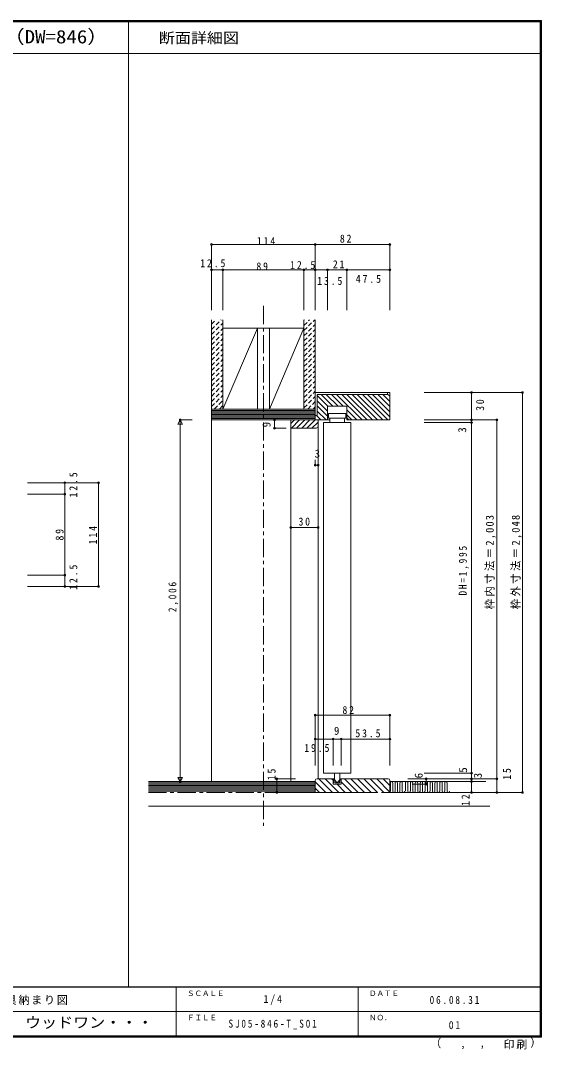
# Model space of a CAD drawing. Units: millimetres at full size, sheet at 1:4. Extents: x -800 to 760, y -574 to 557.
# Drawn here: x 188 to 760, y -574 to 557 of the extents above; entities that cross this region are included whole.
import ezdxf
from ezdxf.enums import TextEntityAlignment as Align

# ---------------------------------------------------------------- set-up
doc = ezdxf.new("R2010")
doc.units = ezdxf.units.MM
doc.header["$LTSCALE"] = 4
doc.header["$PDMODE"] = 32
doc.header["$PDSIZE"] = 2
doc.linetypes.add('CHAIN1', pattern=[8, 5, -1, 1, -1])
doc.linetypes.add('DASHED1', pattern=[1.8, 1.2, -0.6])
for name, color, linetype, lineweight in [('0-1_通り芯', 3, 'CHAIN1', 9), ('0-3_仕上', 7, 'Continuous', 9), ('0-A_文字', 7, 'Continuous', 9), ('0-B_寸法', 3, 'Continuous', 9), ('0-C_ハッチ', 3, 'DASHED1', 9), ('F-0_F-0ﾚｲﾔ', 6, 'Continuous', 9), ('F-1_F-1ﾚｲﾔ', 6, 'Continuous', 9)]:
    doc.layers.add(name, color=color, linetype=linetype, lineweight=lineweight)
doc.layers.add('F-A_F-Aﾚｲﾔ', color=7, linetype='Continuous')
doc.styles.add('ＭＳ ゴシック', font='')
doc.styles.get('ＭＳ ゴシック').set_extended_font_data('MS Gothic')

msp = doc.modelspace()

# ---------------------------------------------------------------- linework, layer by layer
at = {"layer": '0-1_通り芯'}
msp.add_line((454.567, 242.99), (454.567, -328.575), dxfattribs=at)
at = {"layer": '0-3_仕上'}
for p, q in [((306.298, 556.667), (306.298, -505.333)), ((-800, 520.333), (760, 520.333)), ((410.067, 218.696), (499.067, 218.696)), ((410.067, 129.696), (448.067, 218.696)), ((448.067, 218.696), (448.067, 129.696)), ((461.067, 218.696), (461.067, 129.696)), ((461.067, 129.696), (499.067, 218.696))]:
    msp.add_line(p, q, dxfattribs=at)
at = {"layer": '0-A_文字', "color": 3}
for p, q in [((397.567, 310.524), (511.567, 310.524)), ((397.567, 310.524), (397.567, 282.524)), ((511.567, 310.524), (511.567, 282.524)), ((511.567, 310.524), (593.567, 310.524)), ((593.567, 310.524), (593.567, 282.524)), ((397.567, 282.524), (410.067, 282.524)), ((397.567, 282.524), (397.567, 238.171)), ((410.067, 282.524), (410.067, 238.171)), ((410.067, 282.524), (499.067, 282.524)), ((499.067, 282.524), (499.067, 238.171)), ((499.067, 282.524), (511.567, 282.524)), ((511.567, 282.524), (511.567, 238.171)), ((511.567, 282.524), (525.067, 282.524)), ((525.067, 282.524), (525.067, 238.171)), ((525.067, 282.524), (546.067, 282.524)), ((546.067, 282.524), (546.067, 238.171)), ((546.067, 282.524), (593.567, 282.524)), ((593.567, 282.524), (593.567, 238.171)), ((683.119, 147.696), (683.119, -271.749)), ((739.119, 147.696), (683.119, 147.696)), ((739.119, 147.696), (739.119, -291.749)), ((363.198, 117.696), (363.198, -279.749)), ((363.198, 117.696), (376.405, 117.696)), ((466.649, 117.696), (466.649, 108.696)), ((711.119, 117.696), (683.119, 117.696)), ((711.119, 117.696), (711.119, -276.749)), ((466.649, 108.696), (479.493, 108.696)), ((511.567, -206.853), (511.567, -233.035)), ((511.567, -206.853), (593.567, -206.853)), ((593.567, -206.853), (593.567, -233.035)), ((511.567, -233.035), (540.067, -233.035)), ((511.567, -233.035), (511.567, -262.127)), ((531.067, -233.035), (531.067, -262.127)), ((540.067, -233.035), (540.067, -262.127)), ((540.067, -233.035), (593.567, -233.035)), ((593.567, -233.035), (593.567, -262.127)), ((683.119, -270.749), (631.12, -270.749)), ((363.198, -279.749), (376.405, -279.749)), ((469.338, -291.749), (469.338, -276.749)), ((469.338, -276.749), (489.702, -276.749)), ((683.119, -276.749), (613.138, -276.749)), ((683.119, -271.749), (683.119, -276.749)), ((683.119, -276.749), (683.119, -279.749)), ((711.119, -276.749), (683.119, -276.749)), ((683.119, -279.749), (683.119, -291.749)), ((711.119, -276.749), (711.119, -291.749)), ((469.338, -291.749), (489.702, -291.749)), ((739.119, -291.749), (683.119, -291.749))]:
    msp.add_line(p, q, dxfattribs=at)
at = {"layer": '0-A_文字'}
for p, q in [((397.567, 227.666), (397.567, 117.696)), ((410.067, 227.666), (410.067, 129.696)), ((499.067, 227.666), (499.067, 129.696)), ((511.567, 117.696), (511.567, 227.666)), ((593.567, 147.696), (511.567, 147.696)), ((591.067, 145.696), (591.067, 147.696)), ((593.567, 117.696), (593.567, 147.696)), ((683.119, 147.696), (631.12, 147.696)), ((513.567, 145.696), (513.567, 122.696)), ((591.067, 145.696), (513.567, 145.696)), ((525.341, 132.696), (513.567, 144.47)), ((525.067, 127.313), (513.567, 138.813)), ((530.998, 132.696), (517.998, 145.696)), ((536.654, 132.696), (523.654, 145.696)), ((542.311, 132.696), (529.311, 145.696)), ((562.968, 117.696), (534.968, 145.696)), ((568.625, 117.696), (540.625, 145.696)), ((574.282, 117.696), (546.282, 145.696)), ((579.939, 117.696), (551.939, 145.696)), ((585.596, 117.696), (557.596, 145.696)), ((591.252, 117.696), (563.252, 145.696)), ((593.567, 121.039), (568.909, 145.696)), ((593.567, 126.696), (574.566, 145.696)), ((593.567, 132.353), (580.223, 145.696)), ((593.567, 138.009), (585.88, 145.696)), ((593.567, 143.666), (591.067, 146.166)), ((397.567, 129.696), (511.567, 129.696)), ((525.067, 121.657), (513.567, 133.157)), ((523.37, 117.696), (513.567, 127.5)), ((545.067, 124.696), (526.067, 124.696)), ((526.067, 119.696), (526.067, 124.696)), ((545.067, 119.696), (545.067, 124.696)), ((546.067, 117.696), (546.067, 132.696)), ((557.311, 117.696), (546.067, 128.941)), ((518.567, 117.696), (397.567, 117.696)), ((397.567, 117.696), (397.567, -279.749)), ((484.567, -279.749), (484.567, 117.696)), ((484.567, 113.646), (488.616, 117.696)), ((485.273, 108.696), (494.273, 117.696)), ((490.93, 108.696), (499.93, 117.696)), ((496.587, 108.696), (505.587, 117.696)), ((502.244, 108.696), (511.244, 117.696)), ((507.901, 108.696), (514.567, 115.362)), ((511.567, 122.696), (513.567, 122.696)), ((512.057, 117.696), (511.567, 118.186)), ((517.713, 117.696), (512.713, 122.696)), ((514.567, -276.749), (514.567, 117.696)), ((527.567, 117.696), (518.567, 117.696)), ((545.067, 119.696), (526.067, 119.696)), ((527.567, 119.696), (527.567, 114.696)), ((543.567, 119.696), (543.567, 114.696)), ((551.654, 117.696), (546.067, 123.284)), ((548.311, 117.696), (546.067, 119.941)), ((546.067, 117.696), (593.567, 117.696)), ((550.567, 114.696), (550.567, -270.749)), ((683.119, 117.696), (631.12, 117.696)), ((683.119, 114.696), (631.12, 114.696)), ((485.567, 108.696), (512.567, 108.696)), ((550.567, -270.749), (520.567, -270.749)), ((532.567, -270.749), (532.567, -277.649)), ((538.567, -270.749), (538.567, -277.649)), ((328.18, -279.749), (511.567, -279.749)), ((328.18, -281.249), (511.567, -281.249)), ((511.567, -278.749), (511.567, -291.749)), ((523.287, -291.749), (511.567, -280.029)), ((513.567, -276.749), (531.067, -276.749)), ((530.358, -291.749), (515.358, -276.749)), ((537.429, -291.749), (522.429, -276.749)), ((531.067, -278.316), (529.5, -276.749)), ((531.067, -276.749), (531.067, -282.749)), ((531.124, -281.249), (531.567, -281.249)), ((531.124, -281.249), (531.325, -282.759)), ((531.567, -276.749), (531.279, -276.749)), ((532.816, -278.249), (531.567, -276.749)), ((531.567, -278.389), (531.567, -281.249)), ((534.798, -280.328), (532.567, -277.649)), ((532.816, -278.249), (533.067, -278.249)), ((533.067, -278.249), (533.067, -281.249)), ((538.067, -281.249), (533.067, -281.249)), ((536.335, -280.328), (538.567, -277.649)), ((538.067, -278.249), (538.067, -281.249)), ((538.317, -278.249), (538.067, -278.249)), ((538.317, -278.249), (539.567, -276.749)), ((539.567, -276.749), (539.854, -276.749)), ((539.567, -278.389), (539.567, -281.249)), ((540.009, -281.249), (539.567, -281.249)), ((540.009, -281.249), (539.808, -282.759)), ((540.067, -276.749), (540.067, -282.749)), ((591.567, -276.749), (540.067, -276.749)), ((551.571, -291.749), (540.067, -280.245)), ((558.642, -291.749), (543.642, -276.749)), ((565.713, -291.749), (550.713, -276.749)), ((572.784, -291.749), (557.784, -276.749)), ((579.855, -291.749), (564.855, -276.749)), ((586.926, -291.749), (571.926, -276.749)), ((593.567, -291.318), (578.998, -276.749)), ((593.567, -284.247), (586.069, -276.749)), ((593.567, -278.749), (593.567, -291.749)), ((698.797, -279.749), (593.567, -279.749)), ((594.051, -281.183), (594.051, -290.436)), ((596.622, -281.183), (596.622, -290.436)), ((599.193, -281.183), (599.193, -290.436)), ((601.764, -281.183), (601.764, -290.436)), ((604.568, -281.183), (604.568, -290.436)), ((607.139, -281.183), (607.139, -290.436)), ((610.719, -281.183), (610.719, -290.436)), ((613.291, -281.183), (613.291, -290.436)), ((616.094, -281.183), (616.094, -290.436)), ((618.665, -281.183), (618.665, -290.436)), ((621.469, -281.183), (621.469, -290.436)), ((624.04, -281.183), (624.04, -290.436)), ((626.843, -281.183), (626.843, -290.436)), ((629.414, -281.183), (629.414, -290.436)), ((632.218, -281.183), (632.218, -290.436)), ((634.789, -281.183), (634.789, -290.436)), ((637.593, -281.183), (637.593, -290.436)), ((640.164, -281.183), (640.164, -290.436)), ((642.967, -281.183), (642.967, -290.436)), ((645.538, -281.183), (645.538, -290.436)), ((648.342, -281.183), (648.342, -290.436)), ((650.913, -281.183), (650.913, -290.436)), ((653.716, -281.183), (653.716, -290.436)), ((656.287, -281.183), (656.287, -290.436)), ((328.18, -282.749), (511.567, -282.749)), ((328.18, -284.249), (511.567, -284.249)), ((328.18, -285.749), (511.567, -285.749)), ((328.18, -287.249), (511.567, -287.249)), ((328.18, -288.749), (511.567, -288.749)), ((328.18, -290.249), (511.567, -290.249)), ((577.567, -291.749), (499.567, -291.749)), ((516.216, -291.749), (511.567, -287.1)), ((540.067, -282.749), (531.067, -282.749)), ((544.5, -291.749), (535.5, -282.749)), ((683.455, -291.749), (596.177, -291.749)), ((328.18, -306.749), (703.359, -306.749))]:
    msp.add_line(p, q, dxfattribs=at)
at = {"layer": '0-A_文字', "linetype": 'DASHED1'}
for p, q in [((397.567, 217.155), (408.078, 227.666)), ((397.567, 222.812), (402.421, 227.666)), ((499.067, 215.861), (510.872, 227.666)), ((499.067, 221.518), (505.215, 227.666)), ((499.067, 227.175), (499.558, 227.666)), ((397.567, 211.498), (410.067, 223.998)), ((397.567, 205.841), (410.067, 218.341)), ((499.067, 210.204), (511.567, 222.704)), ((499.067, 204.547), (511.567, 217.047)), ((397.567, 200.184), (410.067, 212.684)), ((397.567, 194.528), (410.067, 207.028)), ((499.067, 198.891), (511.567, 211.391)), ((499.067, 193.234), (511.567, 205.734)), ((397.567, 188.871), (410.067, 201.371)), ((397.567, 183.214), (410.067, 195.714)), ((499.067, 187.577), (511.567, 200.077)), ((499.067, 181.92), (511.567, 194.42)), ((397.567, 177.557), (410.067, 190.057)), ((397.567, 171.9), (410.067, 184.4)), ((499.067, 176.263), (511.567, 188.763)), ((499.067, 170.606), (511.567, 183.106)), ((397.567, 166.243), (410.067, 178.743)), ((397.567, 160.586), (410.067, 173.086)), ((499.067, 164.949), (511.567, 177.449)), ((499.067, 159.293), (511.567, 171.793)), ((397.567, 154.93), (410.067, 167.43)), ((397.567, 149.273), (410.067, 161.773)), ((499.067, 153.636), (511.567, 166.136)), ((499.067, 147.979), (511.567, 160.479)), ((397.567, 143.616), (410.067, 156.116)), ((397.567, 137.959), (410.067, 150.459)), ((499.067, 142.322), (511.567, 154.822)), ((499.067, 136.665), (511.567, 149.165)), ((397.567, 132.302), (410.067, 144.802)), ((400.617, 129.696), (410.067, 139.145)), ((499.067, 131.008), (511.567, 143.508)), ((503.411, 129.696), (511.567, 137.851)), ((406.274, 129.696), (410.067, 133.488)), ((509.068, 129.696), (511.567, 132.195))]:
    msp.add_line(p, q, dxfattribs=at)
at = {"layer": '0-A_文字', "linetype": 'CHAIN1'}
msp.add_line((328.18, -291.749), (703.359, -291.749), dxfattribs=at)
at = {"layer": '0-A_文字'}
for points in [[(525.067, 117.696), (525.067, 132.696), (546.067, 132.696)], [(550.567, 114.696), (520.567, 114.696), (520.567, -270.749)], [(531.28, -277.486), (531.093, -277.261), (531.093, -276.901)], [(539.853, -277.486), (540.04, -277.261), (540.04, -276.901)]]:
    msp.add_lwpolyline(points, dxfattribs=at)
at = {"layer": '0-A_文字', "color": 3}
for points in [[(360.6, 113.196), (365.796, 113.196), (363.198, 117.696)], [(365.796, -275.249), (360.6, -275.249), (363.198, -279.749)]]:
    msp.add_lwpolyline(points, close=True, dxfattribs=at)
at = {"layer": '0-A_文字'}
for centre, radius, start, end in [((485.567, 109.696), 1, 180, 270), ((512.567, 110.696), 2, 270, 0), ((513.567, -278.749), 2, 90, 180), ((531.268, -276.927), 0.178, 86.49132, 171.54956), ((529.414, -278.575), 2.16, 4.95135, 30.27519), ((535.567, -279.688), 1, 219.79284, 320.20716), ((541.719, -278.575), 2.16, 149.72484, 175.04866), ((539.865, -276.927), 0.178, 8.45045, 93.5087), ((591.567, -278.749), 2, 0, 90), ((595.337, -281.056), 1.292, 354.36099, 185.63878), ((600.479, -281.056), 1.292, 354.36099, 185.63878), ((605.854, -281.056), 1.292, 354.36099, 185.63878), ((612.005, -281.056), 1.292, 354.36099, 185.63878), ((617.38, -281.056), 1.292, 354.36099, 185.63878), ((622.754, -281.056), 1.292, 354.36099, 185.63878), ((628.129, -281.056), 1.292, 354.36099, 185.63878), ((633.503, -281.056), 1.292, 354.36099, 185.63878), ((638.878, -281.056), 1.292, 354.36099, 185.63878), ((644.253, -281.056), 1.292, 354.36099, 185.63878), ((649.627, -281.056), 1.292, 354.36099, 185.63878), ((655.002, -281.056), 1.292, 354.36099, 185.63878), ((592.766, -290.427), 1.286, 308.5242, 359.60228), ((597.908, -290.427), 1.286, 180.39774, 359.60228), ((603.05, -290.427), 1.286, 180.39774, 359.60228), ((608.425, -290.427), 1.286, 180.39774, 359.60228), ((614.576, -290.427), 1.286, 180.39774, 359.60228), ((619.951, -290.427), 1.286, 180.39774, 359.60228), ((625.325, -290.427), 1.286, 180.39774, 359.60228), ((630.7, -290.427), 1.286, 180.39774, 359.60228), ((636.074, -290.427), 1.286, 180.39774, 359.60228), ((641.449, -290.427), 1.286, 180.39774, 359.60228), ((646.824, -290.427), 1.286, 180.39774, 359.60228), ((652.198, -290.427), 1.286, 180.39774, 359.60228), ((657.573, -290.427), 1.286, 180.39774, 359.60228)]:
    msp.add_arc(centre, radius, start, end, dxfattribs=at)
at = {"layer": '0-A_文字', "color": 3}
for p in [(397.567, 310.524), (511.567, 310.524), (593.567, 310.524), (397.567, 282.524), (410.067, 282.524), (499.067, 282.524), (511.567, 282.524), (525.067, 282.524), (546.067, 282.524), (593.567, 282.524), (683.119, 147.696), (739.119, 147.696), (363.198, 117.696), (466.649, 117.696), (683.119, 117.696), (683.119, 114.696), (711.119, 117.696), (466.649, 108.696), (511.567, -206.853), (593.567, -206.853), (511.567, -233.035), (531.067, -233.035), (540.067, -233.035), (593.567, -233.035), (683.119, -270.749), (363.198, -279.749), (469.338, -276.749), (633.284, -276.749), (683.119, -276.749), (683.119, -279.749), (711.119, -276.749), (469.338, -291.749), (683.119, -291.749), (711.119, -291.749), (739.119, -291.749)]:
    msp.add_point(p, dxfattribs=at)
at = {"layer": '0-A_文字'}
msp.add_point((633.284, -282.749), dxfattribs=at)
at = {"layer": '0-B_寸法'}
for p, q in [((511.567, 68.028), (511.567, 73.811)), ((514.567, 68.028), (511.567, 68.028)), ((514.567, 68.028), (514.567, 73.811)), ((236.213, 48.708), (195.373, 48.708)), ((236.213, 48.708), (236.213, 36.208)), ((236.213, 36.208), (195.373, 36.208)), ((236.213, 36.208), (236.213, -52.792)), ((484.567, -0.562), (484.567, 12.995)), ((514.567, -0.562), (514.567, 12.995)), ((514.567, -0.562), (484.567, -0.562)), ((236.213, -52.792), (195.373, -52.792)), ((273.417, -65.292), (236.213, -65.292)), ((633.284, -276.749), (633.284, -282.749)), ((633.284, -282.749), (618.01, -282.749))]:
    msp.add_line(p, q, dxfattribs=at)
for points in [[(273.417, -65.292), (273.417, 48.708), (236.213, 48.708)], [(236.213, -52.792), (236.213, -65.292), (195.373, -65.292)]]:
    msp.add_lwpolyline(points, dxfattribs=at)
for p in [(363.198, 117.696), (511.567, 68.028), (514.567, 68.028), (236.213, 48.708), (273.417, 48.708), (236.213, 36.208), (484.567, -0.562), (514.567, -0.562), (236.213, -52.792), (236.213, -65.292), (273.417, -65.292), (363.198, -279.749)]:
    msp.add_point(p, dxfattribs=at)
at = {"layer": '0-C_ハッチ', "linetype": 'Continuous'}
for p, q in [((397.567, 128.196), (511.567, 128.196)), ((397.567, 126.696), (511.567, 126.696)), ((397.567, 125.196), (511.567, 125.196)), ((397.567, 123.696), (511.567, 123.696)), ((397.567, 122.196), (511.567, 122.196)), ((397.567, 120.696), (511.567, 120.696)), ((397.567, 119.196), (511.567, 119.196))]:
    msp.add_line(p, q, dxfattribs=at)
at = {"layer": 'F-0_F-0ﾚｲﾔ'}
for p, q in [((-800, 556.667), (760, 556.667)), ((-800, 556), (760, 556)), ((-800, 555.333), (760, 555.333)), ((758.667, 556.667), (758.667, -560.667)), ((759.333, 556.667), (759.333, -560.667)), ((760, 556.667), (760, -560.667))]:
    msp.add_line(p, q, dxfattribs=at)
at = {"layer": 'F-1_F-1ﾚｲﾔ'}
for p, q in [((760, -505.333), (-800, -505.333)), ((760, -506), (-800, -506)), ((358.666, -506), (358.666, -559.333)), ((558.667, -506), (558.667, -559.333)), ((-20, -532.667), (758.667, -532.667)), ((760, -559.333), (-800, -559.333)), ((760, -560), (-800, -560)), ((760, -560.667), (-800, -560.667))]:
    msp.add_line(p, q, dxfattribs=at)

# ---------------------------------------------------------------- texts
at = {"layer": '0-A_文字', "color": 3, "style": 'ＭＳ ゴシック', "width": 1.15}
msp.add_text('６尺モジュール（DW=846）', height=14.66, dxfattribs=at).set_placement((8.227, 527.204), align=Align.BOTTOM_LEFT)
at = {"layer": '0-A_文字', "style": 'ＭＳ ゴシック', "width": 1.1}
msp.add_text('断面詳細図', height=11.73, dxfattribs=at).set_placement((339.678, 528.201), align=Align.BOTTOM_LEFT)
at = {"layer": '0-A_文字', "style": 'ＭＳ ゴシック'}
for s, p in [('9', (465.01, 109.54)), ('3', (679.963, 103.647)), ('6', (632.136, -276.3)), ('5', (680.946, -270.116)), ('3', (697.124, -276.21))]:
    msp.add_text(s, height=8.798, rotation=90, dxfattribs=at).set_placement(p, align=Align.BOTTOM_LEFT)
msp.add_text('9', height=8.798, dxfattribs=at).set_placement((532.067, -231.035), align=Align.BOTTOM_LEFT)
at = {"layer": '0-A_文字', "char_height": 8.798, "attachment_point": 7, "style": 'ＭＳ ゴシック'}
for s, insert in [('\\T1.38;\\W0.9;114', (447.32, 310.011)), ('\\T1.36;\\W0.9;82', (538.567, 312.524)), ('\\T1.38;\\W0.9;12.5', (385.104, 285.442)), ('\\T1.36;\\W0.9;89', (446.836, 281.946)), ('\\T1.38;\\W0.9;12.5', (483.862, 283.435)), ('\\T1.36;\\W0.9;21', (530.796, 284.338)), ('\\T1.38;\\W0.9;13.5', (513.572, 265.958)), ('\\T1.38;\\W0.9;47.5', (556.098, 268.289)), ('\\T1.36;\\W0.9;82', (541.365, -205.656)), ('\\T1.38;\\W0.9;53.5', (555.54, -231.279)), ('\\T1.38;\\W0.9;19.5', (499.434, -247.384))]:
    msp.add_mtext(s, dxfattribs=dict(at, insert=insert))
at = {"layer": '0-A_文字', "char_height": 8.798, "attachment_point": 7, "rotation": 90, "style": 'ＭＳ ゴシック'}
for s, insert in [('\\T1.36;\\W0.9;30', (697.119, 127.696)), ('\\T1.23;\\W0.95;枠内寸法＝2,003', (709.867, -90.559)), ('\\T1.23;\\W0.95;枠外寸法＝2,048', (738.469, -90.454)), ('\\T1.39;\\W0.85;DH=1,995', (680.253, -75.304)), ('\\T1.38;\\W0.85;2,006', (361.198, -93.527)), ('\\T1.36;\\W0.9;15', (468.004, -278.347)), ('\\T1.36;\\W0.9;15', (726.588, -277.771)), ('\\T1.36;\\W0.9;12', (681.053, -306.59))]:
    msp.add_mtext(s, dxfattribs=dict(at, insert=insert))
at = {"layer": '0-B_寸法', "color": 7, "style": 'ＭＳ ゴシック'}
msp.add_text('3', height=8.798, dxfattribs=at).set_placement((510.815, 73.56), align=Align.BOTTOM_LEFT)
at = {"layer": '0-B_寸法', "color": 7, "char_height": 8.798, "attachment_point": 7, "rotation": 90, "style": 'ＭＳ ゴシック'}
for s, insert in [('\\T1.38;\\W0.9;12.5', (250.213, 32.458)), ('\\T1.38;\\W0.9;114', (271.555, -19.062)), ('\\T1.36;\\W0.9;89', (235.062, -14.874)), ('\\T1.38;\\W0.9;12.5', (250.213, -69.042))]:
    msp.add_mtext(s, dxfattribs=dict(at, insert=insert))
at = {"layer": '0-B_寸法', "color": 7, "insert": (493.067, 1.438), "char_height": 8.798, "attachment_point": 7, "style": 'ＭＳ ゴシック'}
msp.add_mtext('\\T1.36;\\W0.9;30', dxfattribs=at)
at = {"layer": 'F-A_F-Aﾚｲﾔ', "style": 'ＭＳ ゴシック'}
for s, height, p in [('ＳＣＡＬＥ', 5.865, (370.666, -517.334)), ('ＤＡＴＥ', 5.865, (570.667, -517.334)), ('ＦＩＬＥ', 5.865, (370.666, -544)), ('ＮＯ．', 5.865, (570.667, -544.001)), ('（', 8.798, (637.871, -574.442)), ('）', 8.798, (747.787, -573.884)), (',', 8.798, (670.837, -574.442)), (',', 8.798, (692.026, -574.07))]:
    msp.add_text(s, height=height, dxfattribs=at).set_placement(p, align=Align.BOTTOM_LEFT)
at = {"layer": 'F-A_F-Aﾚｲﾔ', "style": 'ＭＳ ゴシック', "width": 1.1}
msp.add_text('ウッドワン・・・', height=11.73, dxfattribs=at).set_placement((192.666, -554), align=Align.BOTTOM_LEFT)
at = {"layer": 'F-A_F-Aﾚｲﾔ', "char_height": 8.798, "attachment_point": 7, "style": 'ＭＳ ゴシック'}
for s, insert in [('\\T1.17;建具納まり図', (157.389, -525.333)), ('\\T1.38;\\W0.9;1/4', (454.667, -525.334)), ('\\T1.39;\\W0.85;06.08.31', (637.167, -524.334)), ('\\T1.39;\\W0.85;SJ05-846-T_S01', (416.167, -552)), ('\\T1.36;\\W0.9;01', (658.167, -552.001)), ('\\T1.17;印刷', (718.42, -574.256))]:
    msp.add_mtext(s, dxfattribs=dict(at, insert=insert))

doc.saveas('drawing.dxf')
